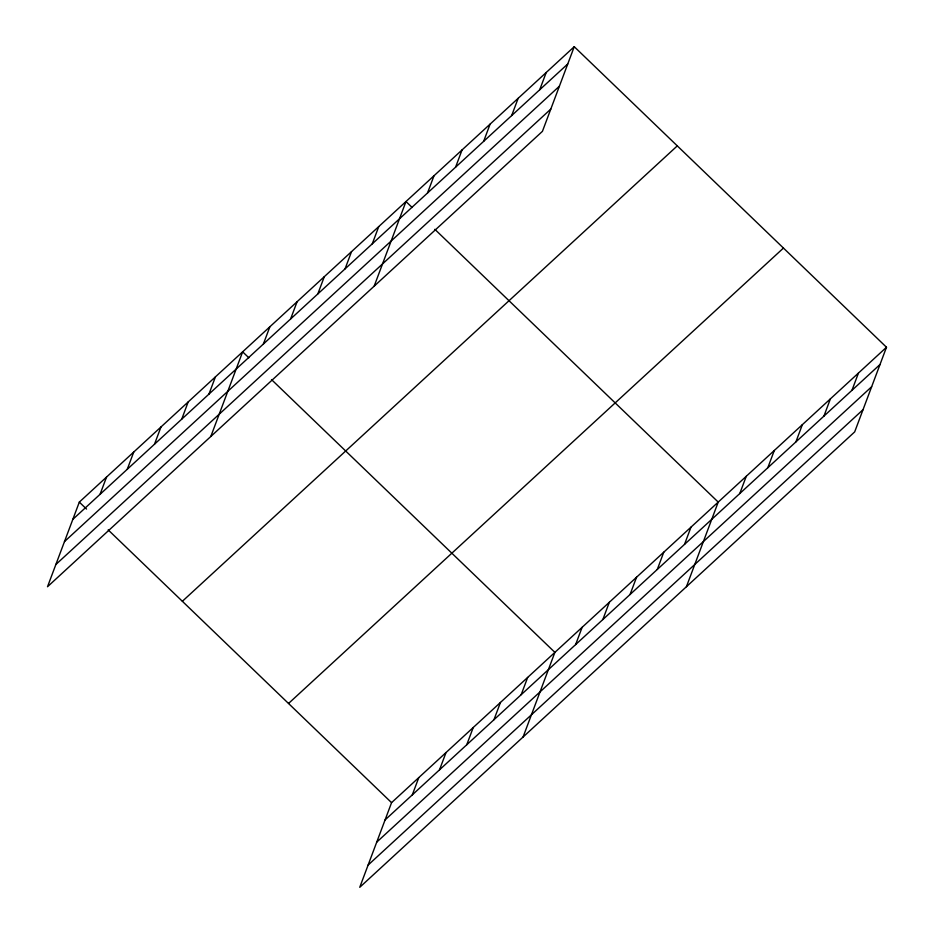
<?xml version="1.0" encoding="UTF-8"?>
<svg xmlns="http://www.w3.org/2000/svg" width="934" height="934" viewBox="0 0 934 934"><rect width="100%" height="100%" fill="white"/><g stroke="black" fill="none" stroke-linecap="round" stroke-linejoin="round"><path stroke-width="1.4" d="M574.247 46.7L79.32 502.107L47.506 586.75L542.432 131.344L574.247 46.7L886.494 347.25L854.68 431.893L359.753 887.3L391.568 802.656L886.494 347.25M100.055 494.319L106.546 477.064M127.269 469.277L133.76 452.009M154.495 444.222L160.987 426.966M181.721 419.179L188.201 401.912M208.936 394.136L215.427 376.869M210.827 436.458L242.642 351.826L248.829 357.769M263.376 344.039L269.868 326.772M290.602 318.984L297.094 301.729M317.817 293.941L324.308 276.686M345.043 268.899L351.534 251.631M372.269 243.844L378.749 226.588M374.16 286.178L405.975 201.534L412.151 207.488M427.527 192.988L434.018 175.732M455.582 167.186L462.061 149.93M483.625 141.384L490.105 124.117M511.669 115.571L518.16 98.315M539.712 89.769L546.203 72.502M412.303 794.869L418.782 777.613M439.517 769.826L446.008 752.571M466.743 744.783L473.234 727.516M493.958 719.729L500.449 702.473M521.184 694.686L527.675 677.419M523.075 737.019L554.889 652.376L271.502 379.589M575.624 644.588L582.115 627.333M602.85 619.546L609.33 602.278M630.065 594.491L636.556 577.235M657.291 569.448L663.77 552.192M684.505 544.405L690.997 527.138M686.408 586.727L718.223 502.095L434.824 229.309M739.775 493.549L746.266 476.282M767.818 467.736L774.309 450.48M795.873 441.934L802.353 424.678M823.916 416.132L830.396 398.865M851.96 390.319L858.451 373.063M72.829 519.362L567.755 63.967M64.469 541.603L559.408 86.197M55.865 564.51L550.791 109.103M182.363 601.286L677.29 145.879M288.524 703.477L783.451 248.07M385.077 819.924L880.003 364.517M376.717 842.153L871.644 386.746M368.113 865.071L863.039 409.664M79.32 502.107L86.535 509.053M108.169 529.882L391.568 802.656"/></g></svg>
